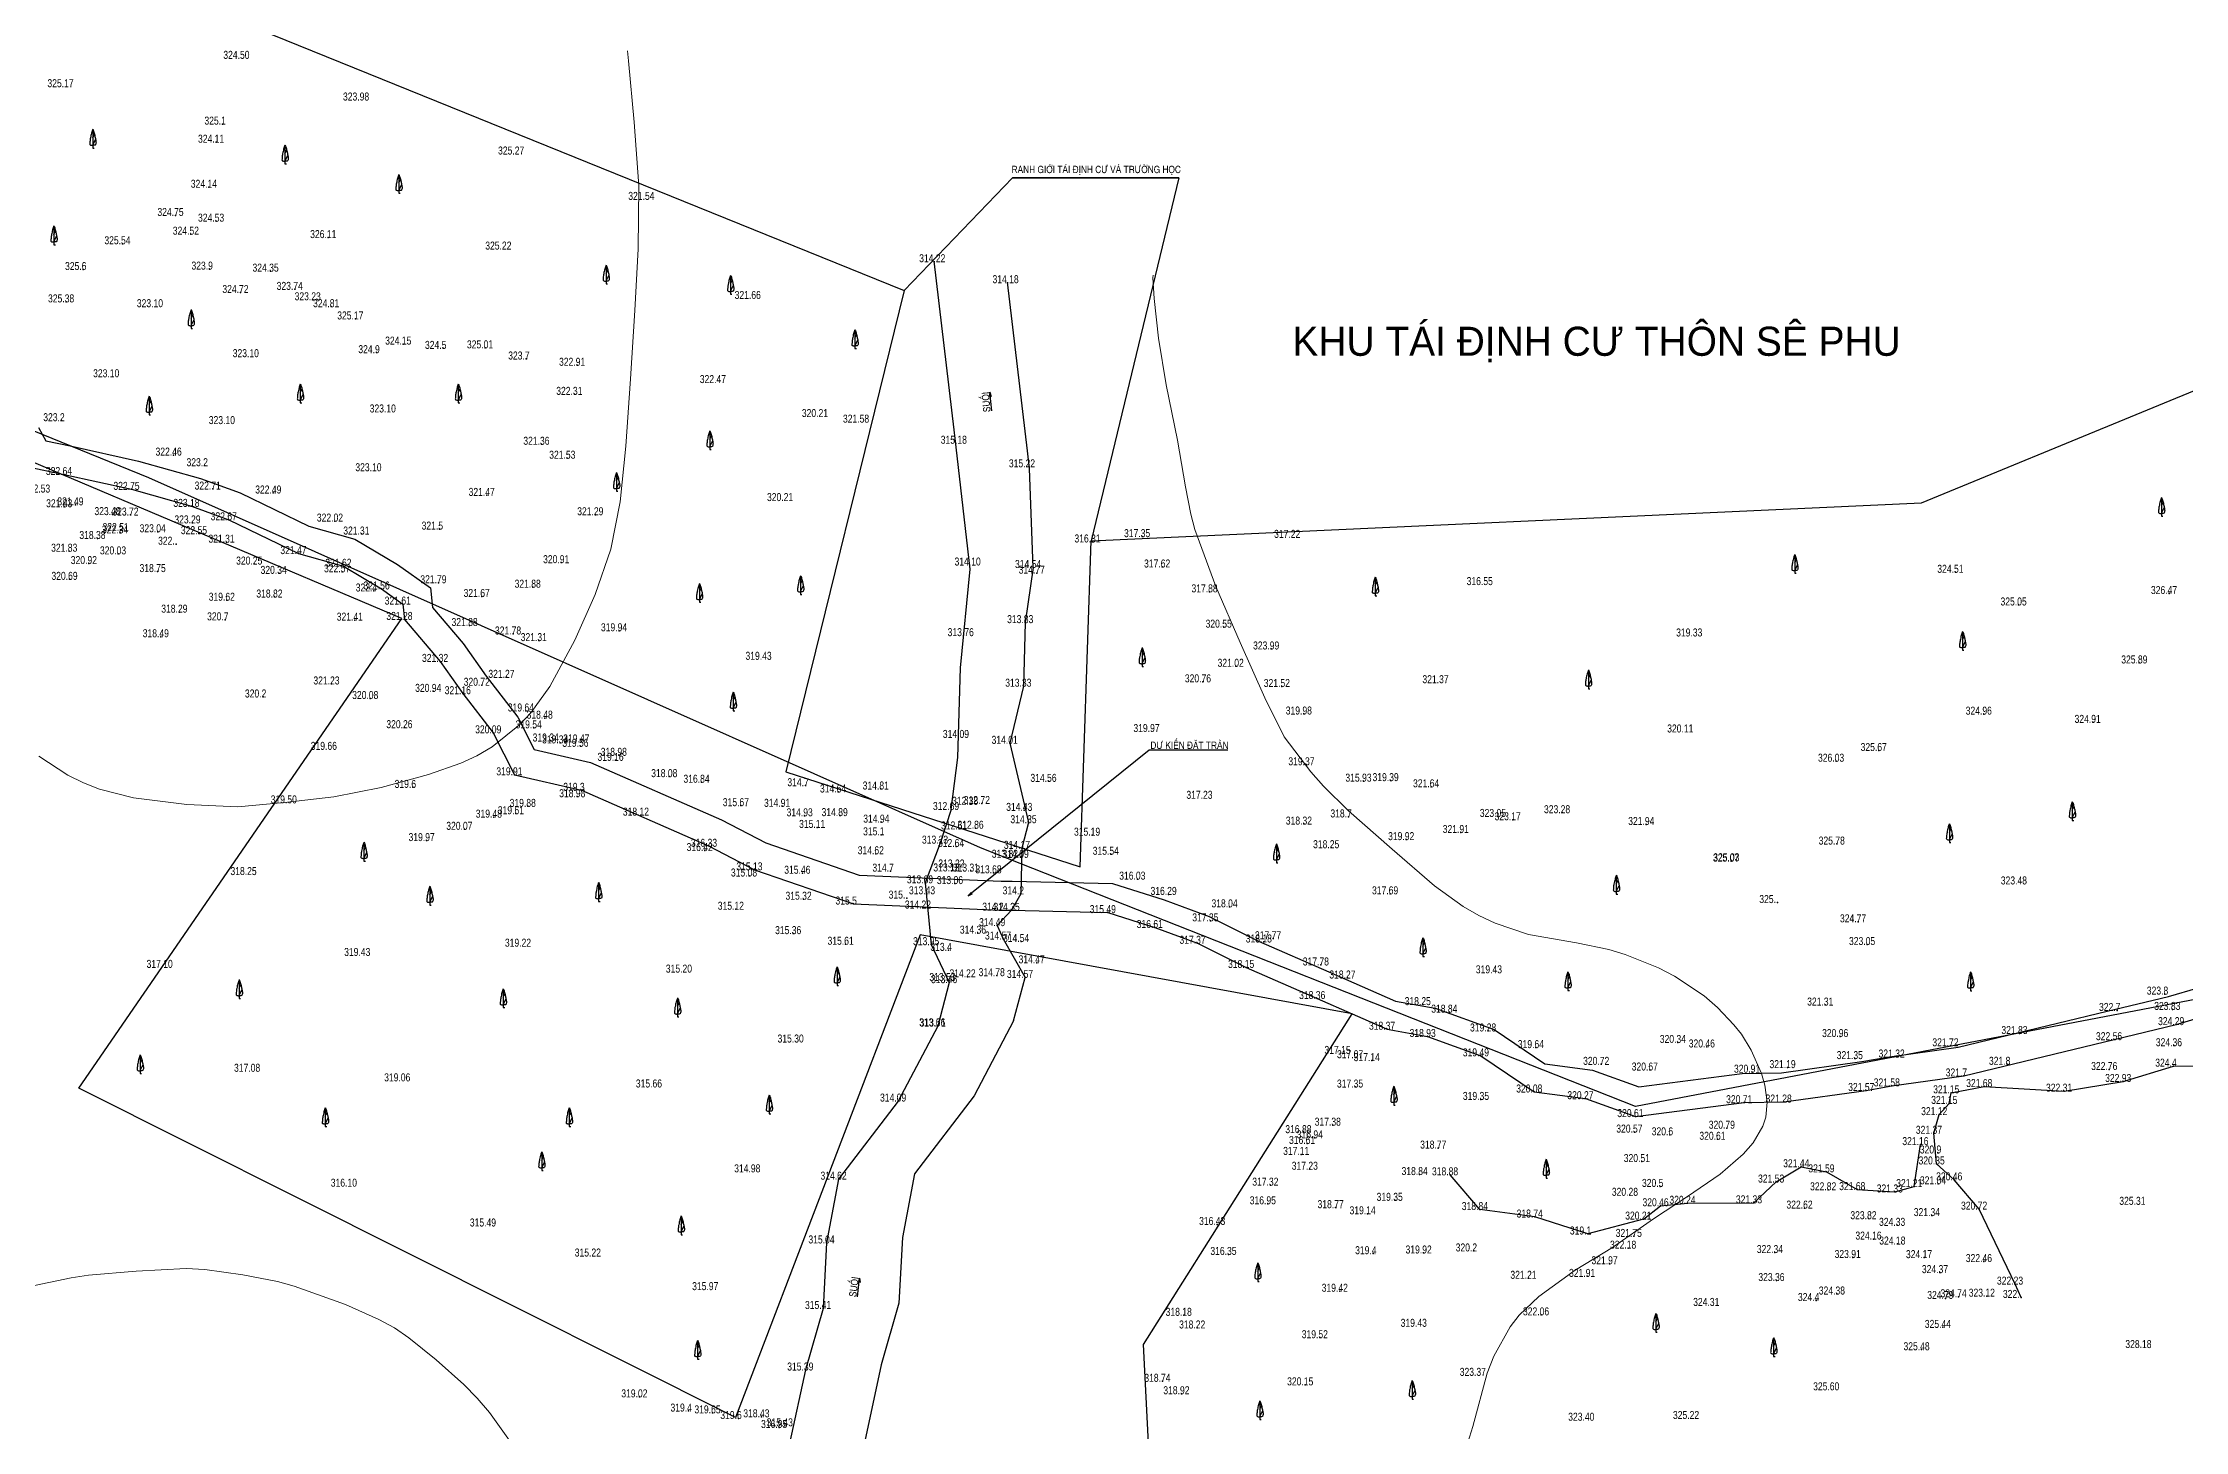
# Model space of a CAD drawing. Header units: metres. Extents: x 528544 to 533704, y 1867371 to 1868830.
# Drawn here: x 531492.1 to 531786.6, y 1867931.4 to 1868122.3 of the extents above; entities that cross this region are included whole.
import ezdxf

# ---------------------------------------------------------------- set-up
doc = ezdxf.new("R2010")
doc.units = ezdxf.units.M
doc.header["$MEASUREMENT"] = 0
for name, color, linetype in [('congtrinh', 4, 'Continuous'), ('DIEM', 7, 'Continuous'), ('DOCAO_CT', 7, 'Continuous'), ('KHUNG', 1, 'Continuous'), ('Layer1', 4, 'Continuous'), ('NEN', 3, 'Continuous')]:
    doc.layers.add(name, color=color, linetype=linetype)
doc.styles.add('DIADANH1', font='VHAVAN.ttf', dxfattribs={"height": 2})
doc.styles.add('MOC', font='VHARIALN.ttf', dxfattribs={"height": 2})
doc.linetypes.add('TAL_N_P', pattern='A,0.5,[130,ltypeshp.shx,S=0.25,R=0,X=0,Y=-0.25],1,[130,ltypeshp.shx,S=0.5,R=0,X=0,Y=-0.5],0.5', length=2)
doc.linetypes.add('TAL_N_T', pattern='A,0.5,[130,ltypeshp.shx,S=0.25,R=0,X=0,Y=0.25],1,[130,ltypeshp.shx,S=0.5,R=0,X=0,Y=0.5],0.5', length=2)

# ---------------------------------------------------------------- blocks, each defined once
blk = doc.blocks.new('A$C63284C57')
at = {"layer": 'NEN', "color": 3}
blk.add_line((0.92, 0.85), (0.92, 0), dxfattribs=at)
for points in [[(0.92, 5.74), (0.92, 1.39)], [(0.92, 5.74), (0.92, 0), (1.37, 0)], [(0.92, 5.74), (0.92, 5.71)], [(0.92, 5.43), (0.99, 5.56)], [(0.92, 3.16), (1.44, 4.2)], [(0.92, 0.88), (1.77, 2.58)], [(0.92, 1.39), (0.92, 0.65)], [(0.92, 0.65), (0.92, 0.15)], [(0.92, 0.15), (0.92, 0)]]:
    blk.add_lwpolyline(points, dxfattribs=at)
for points in [[(0.92, 5.74), (0.71, 5.11), (0.52, 4.52), (0.36, 3.81), (0.21, 3.07), (0.11, 2.51), (0.05, 1.85), (0.02, 1.41), (0.02, 1.09), (0.24, 0.91), (0.61, 0.83), (0.92, 0.85)], [(0.92, 5.74), (1.18, 5.17), (1.34, 4.58), (1.5, 3.98), (1.59, 3.54), (1.72, 2.95), (1.81, 2.47), (1.9, 1.94), (1.9, 1.48), (1.78, 1.03), (1.62, 0.88), (1.26, 0.84), (0.92, 0.85)]]:
    blk.add_spline(points, degree=3, dxfattribs=at)

msp = doc.modelspace()

# ---------------------------------------------------------------- linework, layer by layer
at = {"layer": 'congtrinh', "color": 4, "ltscale": 0.2134}
msp.add_lwpolyline([(531963.17, 1867954.39), (531955.17, 1867890.29), (531674.88, 1867913.02), (531644.95, 1867913.48), (531643.45, 1867943.36), (531672.12, 1867988.8), (531612.74, 1867999.65), (531587.37, 1867933.3), (531497.06, 1867978.57), (531541.48, 1868043.15), (531462.92, 1868076.42), (531495.21, 1868134.98), (531610.52, 1868088.24), (531594.28, 1868022.08), (531634.71, 1868009.01), (531636.22, 1868053.83), (531750.39, 1868059.06), (531810.96, 1868083.97), (531893.69, 1868099.44), (531921.06, 1868092.42), (531985.47, 1868047.99), (532055.84, 1868029.95), (532043.93, 1867956.38), (531963.17, 1867954.39)], dxfattribs=at)
at = {"layer": 'congtrinh', "color": 7, "ltscale": 0.2134}
for points in [[(531648.29, 1868103.72), (531625.42, 1868103.72), (531610.52, 1868088.24), (531625.42, 1868103.72), (531648.29, 1868103.72), (531636.22, 1868053.83)], [(531622.57, 1868071.68), (531622.3, 1868074.26), (531622.49, 1868073.68), (531622.3, 1868074.26), (531622.26, 1868073.75)], [(531604.11, 1867949.91), (531604.41, 1867952.49), (531604.47, 1867951.88), (531604.41, 1867952.49), (531604.26, 1867951.99)]]:
    msp.add_lwpolyline(points, dxfattribs=at)
at = {"layer": 'DIEM', "color": 0}
for p in [(531516.83, 1868111.12), (531515.95, 1868108.63), (531514.96, 1868102.44), (531510.37, 1868098.56), (531512.48, 1868095.99), (531515.94, 1868097.77), (531503.08, 1868094.67), (531531.37, 1868095.51), (531497.67, 1868091.13), (531515.05, 1868091.19), (531523.44, 1868090.91), (531519.3, 1868087.97), (531526.75, 1868088.4), (531495.33, 1868086.68), (531529.23, 1868086.97), (531531.77, 1868086.02), (531535.09, 1868084.34), (531537.99, 1868079.7), (531541.68, 1868080.88), (531547.15, 1868080.29), (531552.92, 1868080.35), (531558.59, 1868078.83), (531565.58, 1868077.97), (531565.2, 1868073.97), (531494.68, 1868070.35), (531560.66, 1868067.1), (531510.11, 1868065.62), (531514.37, 1868064.16), (531564.23, 1868065.19), (531495.04, 1868062.96), (531504.32, 1868060.91), (531515.48, 1868060.95), (531495.07, 1868058.52), (531496.61, 1868058.78), (531512.56, 1868058.57), (531523.81, 1868060.41), (531553.15, 1868060.08), (531501.71, 1868057.44), (531502.74, 1868054.92), (531502.82, 1868055.25), (531504.17, 1868057.38), (531507.92, 1868055.08), (531512.69, 1868056.3), (531513.59, 1868054.82), (531517.69, 1868056.73), (531532.29, 1868056.55), (531535.92, 1868054.77), (531546.68, 1868055.45), (531568.08, 1868057.42), (531495.76, 1868052.41), (531499.64, 1868054.16), (531502.47, 1868052.04), (531510.45, 1868053.37), (531517.38, 1868053.65), (531527.27, 1868052.08), (531636.43, 1868053.68), (531643.25, 1868054.41), (531498.46, 1868050.71), (531507.91, 1868049.61), (531521.19, 1868050.64), (531524.55, 1868049.36), (531533.27, 1868049.58), (531533.45, 1868050.34), (531563.39, 1868050.83), (531628.25, 1868050.17), (531628.77, 1868049.39), (531646, 1868050.24), (531755.05, 1868049.51), (531495.8, 1868048.54), (531523.97, 1868046.11), (531537.62, 1868046.94), (531538.7, 1868047.22), (531546.51, 1868048.07), (531552.46, 1868046.19), (531559.47, 1868047.46), (531652.52, 1868046.81), (531784.42, 1868046.59), (531510.9, 1868044.03), (531517.2, 1868042.97), (531517.42, 1868045.67), (531541.61, 1868045.14), (531541.84, 1868043.02), (531763.73, 1868045.02), (531508.35, 1868040.65), (531535.02, 1868042.93), (531550.79, 1868042.19), (531556.77, 1868041.03), (531560.31, 1868040.11), (531571.34, 1868041.47), (531627.18, 1868042.58), (531654.46, 1868041.97), (531546.74, 1868037.26), (531660.99, 1868038.97), (531531.81, 1868034.16), (531555.86, 1868035.07), (531651.61, 1868034.45), (531656.11, 1868036.59), (531780.33, 1868037.04), (531522.4, 1868032.37), (531537.13, 1868032.16), (531545.8, 1868033.14), (531549.86, 1868032.82), (531552.47, 1868033.98), (531626.92, 1868033.85), (531662.46, 1868033.81), (531558.54, 1868030.45), (531561.12, 1868029.46), (531665.47, 1868030.03), (531758.94, 1868030.01), (531773.92, 1868028.88), (531541.83, 1868028.15), (531554.04, 1868027.44), (531559.61, 1868028.13), (531561.95, 1868026.32), (531563.25, 1868026.06), (531566.03, 1868025.59), (531566.16, 1868026.19), (531625.04, 1868026), (531570.86, 1868023.66), (531571.31, 1868024.35), (531665.84, 1868023.05), (531738.65, 1868023.54), (531744.51, 1868025.01), (531542.98, 1868019.94), (531556.96, 1868021.67), (531566.16, 1868019.54), (531578.24, 1868021.42), (531582.68, 1868020.65), (531596.97, 1868020.17), (531607.32, 1868019.72), (531630.38, 1868020.77), (531673.68, 1868020.79), (531677.4, 1868020.87), (531682.98, 1868020.02), (531558.79, 1868017.33), (531565.6, 1868018.66), (531588.09, 1868017.43), (531593.76, 1868017.33), (531601.44, 1868019.31), (531616.98, 1868016.9), (531619.61, 1868017.62), (531621.22, 1868017.73), (531627.05, 1868016.78), (531700.98, 1868016.46), (531550.08, 1868014.18), (531554.13, 1868015.84), (531557.16, 1868016.32), (531574.35, 1868016.13), (531596.85, 1868016.04), (531598.57, 1868014.44), (531601.67, 1868016.06), (531607.39, 1868015.17), (531618.09, 1868014.23), (531620.35, 1868014.33), (531627.63, 1868015.09), (531665.49, 1868014.9), (531671.61, 1868015.88), (531687.06, 1868013.74), (531692.16, 1868015.95), (531694.19, 1868015.49), (531712.55, 1868014.84), (531544.88, 1868012.63), (531583.12, 1868011.26), (531583.71, 1868011.85), (531606.64, 1868010.82), (531607.38, 1868013.42), (531615.47, 1868012.28), (531617.67, 1868011.82), (531626.73, 1868011.56), (531636.37, 1868013.37), (531638.94, 1868010.75), (531669.24, 1868011.65), (531679.54, 1868012.76), (531738.74, 1868012.15), (531589.21, 1868007.76), (531589.95, 1868008.61), (531596.54, 1868008.14), (531608.66, 1868008.43), (531617.03, 1868008.46), (531617.72, 1868009), (531619.7, 1868008.44), (531622.82, 1868008.2), (531625.07, 1868010.34), (531626.54, 1868010.32), (531724.21, 1868009.8), (531724.24, 1868009.86), (531610.89, 1868004.72), (531613.4, 1868006.82), (531613.67, 1868005.32), (531617.52, 1868006.72), (531626.56, 1868005.3), (531642.59, 1868007.33), (531646.89, 1868005.23), (531677.33, 1868005.31), (531587.4, 1868003.19), (531596.71, 1868004.56), (531603.58, 1868003.91), (531613.12, 1868003.36), (531623.76, 1868003.06), (531625.31, 1868003.04), (531638.53, 1868002.73), (531655.26, 1868003.52), (531730.57, 1868004.11), (531595.27, 1867999.83), (531620.67, 1867999.91), (531623.32, 1868000.94), (531624.13, 1867999.1), (531644.99, 1868000.68), (531652.63, 1868001.59), (531661.25, 1867999.14), (531741.67, 1868001.46), (531602.49, 1867998.38), (531614.25, 1867998.32), (531616.63, 1867997.54), (531626.61, 1867998.76), (531650.87, 1867998.51), (531659.98, 1867998.69), (531742.91, 1867998.34), (531616.49, 1867993.4), (531616.72, 1867993.1), (531619.24, 1867993.9), (531623.26, 1867994.06), (531627.15, 1867993.82), (531628.75, 1867995.83), (531657.55, 1867995.19), (531667.82, 1867995.53), (531671.47, 1867993.74), (531667.32, 1867990.92), (531681.83, 1867990.08), (531737.16, 1867990.02), (531783.84, 1867991.53), (531615.08, 1867987.17), (531615.15, 1867987.13), (531685.48, 1867989.04), (531777.28, 1867989.28), (531784.87, 1867989.42), (531785.4, 1867987.33), (531676.92, 1867986.7), (531682.5, 1867985.7), (531690.81, 1867986.46), (531697.37, 1867984.17), (531716.9, 1867984.88), (531720.88, 1867984.26), (531739.21, 1867985.69), (531754.36, 1867984.42), (531763.86, 1867986.11), (531776.86, 1867985.26), (531785.09, 1867984.43), (531670.8, 1867983.37), (531672.53, 1867982.78), (531674.82, 1867982.38), (531689.82, 1867983.04), (531706.36, 1867981.87), (531731.98, 1867981.42), (531741.21, 1867982.66), (531746.97, 1867982.88), (531762.15, 1867981.88), (531776.2, 1867981.16), (531785.01, 1867981.62), (531672.52, 1867978.75), (531713.04, 1867981.09), (531727.1, 1867980.79), (531742.8, 1867978.28), (531746.31, 1867978.91), (531756.2, 1867980.28), (531759.02, 1867978.82), (531769.99, 1867978.18), (531778.12, 1867979.52), (531609.71, 1867976.82), (531689.83, 1867977.05), (531697.16, 1867978.07), (531704.19, 1867977.15), (531726.02, 1867976.6), (531731.44, 1867976.69), (531754.21, 1867976.5), (531754.48, 1867977.96), (531665.42, 1867972.48), (531669.45, 1867973.51), (531710.92, 1867972.55), (531711.06, 1867974.69), (531723.63, 1867973.09), (531752.1, 1867972.39), (531752.83, 1867974.96), (531665.12, 1867969.49), (531665.93, 1867971), (531666.99, 1867971.76), (531683.96, 1867970.36), (531715.79, 1867972.18), (531722.34, 1867971.57), (531750.24, 1867970.84), (531752.64, 1867969.69), (531666.3, 1867967.45), (531681.39, 1867966.72), (531685.58, 1867966.68), (531711.95, 1867968.51), (531733.86, 1867967.79), (531737.32, 1867967.08), (531752.46, 1867968.18), (531601.52, 1867966.09), (531660.88, 1867965.26), (531710.31, 1867963.87), (531714.44, 1867965.09), (531730.41, 1867965.69), (531737.56, 1867964.62), (531741.56, 1867964.65), (531746.71, 1867964.33), (531749.4, 1867965.07), (531752.66, 1867965.45), (531754.89, 1867965.99), (531660.53, 1867962.7), (531669.85, 1867962.17), (531674.24, 1867961.33), (531677.97, 1867963.18), (531689.68, 1867961.91), (531697.22, 1867960.88), (531712.15, 1867960.6), (531714.52, 1867962.43), (531718.22, 1867962.77), (531727.36, 1867962.83), (531734.31, 1867962.11), (531743.1, 1867960.65), (531751.82, 1867961.08), (531758.31, 1867961.97), (531653.57, 1867959.86), (531704.54, 1867958.55), (531710.84, 1867958.22), (531743.79, 1867957.85), (531747.03, 1867959.74), (531599.86, 1867957.32), (531655.12, 1867955.74), (531675.01, 1867955.84), (531681.95, 1867955.94), (531688.84, 1867956.22), (531710.06, 1867956.6), (531730.24, 1867956), (531740.93, 1867955.32), (531747.07, 1867957.17), (531750.74, 1867955.3), (531758.97, 1867954.76), (531696.36, 1867952.46), (531704.42, 1867952.72), (531707.51, 1867954.46), (531730.44, 1867952.15), (531752.93, 1867953.24), (531670.41, 1867950.68), (531735.89, 1867949.4), (531738.76, 1867950.3), (531753.67, 1867949.68), (531755.49, 1867949.92), (531759.37, 1867950), (531763.25, 1867951.66), (531764.07, 1867949.82), (531599.38, 1867948.31), (531648.97, 1867947.37), (531698.09, 1867947.43), (531650.82, 1867945.63), (531667.68, 1867944.29), (531753.32, 1867945.71), (531750.4, 1867942.64), (531596.95, 1867939.85), (531646.03, 1867938.3), (531665.67, 1867937.81), (531574.14, 1867936.16), (531580.9, 1867934.21), (531648.65, 1867936.59), (531584.19, 1867933.96), (531587.75, 1867933.18), (531590.91, 1867933.42), (531593.35, 1867931.95), (531594.13, 1867932.18)]:
    msp.add_point(p, dxfattribs=at)
at = {"layer": 'KHUNG', "ltscale": 0.2134}
msp.add_lwpolyline([(532781.55, 1868099.56), (532586.11, 1868210.75), (532440.42, 1868195.4), (532402.71, 1868132.23), (532420.86, 1868063.98), (532395.18, 1867990.56), (532316.24, 1867934.35), (532232.9, 1867946.14), (532196.18, 1867943.6), (532136.83, 1867954.57), (532077.75, 1867946.2), (532005.7, 1867957.57), (531970.49, 1867961.06), (531914.99, 1867986.11), (531798.55, 1867992.8), (531711.06, 1867976.08), (531621.02, 1868011.63), (531506.71, 1868062.49), (531390.29, 1868109.84), (531307.3, 1868146.29), (531202.39, 1868151.29), (531136.07, 1868181.99), (531103.92, 1868169.92)], dxfattribs=at)
at = {"layer": 'KHUNG', "color": 7, "ltscale": 0.2134}
msp.add_lwpolyline([(531655.05, 1868025.04), (531644.21, 1868025.04), (531619.32, 1868005.01), (531619.87, 1868005.31), (531619.32, 1868005.01), (531619.73, 1868005.48)], dxfattribs=at)
at = {"layer": 'Layer1', "color": 11, "linetype": 'Continuous', "lineweight": 0, "flags": 128}
for points in [[(531491.59, 1868024.24), (531495.56, 1868021.63), (531497.7, 1868020.57), (531499.92, 1868019.7), (531504.6, 1868018.48), (531511.94, 1868017.57), (531518.93, 1868017.25), (531525.37, 1868017.87), (531532.14, 1868018.62), (531538.62, 1868019.91), (531545.16, 1868021.71), (531549.59, 1868023.24), (531551.77, 1868024.26), (531553.88, 1868025.51), (531557.66, 1868028.52), (531559.2, 1868030.16), (531561.82, 1868033.8), (531565.26, 1868040.19), (531568.04, 1868046.44), (531570.2, 1868052.7), (531571.5, 1868059.17), (531572.28, 1868066.82), (531572.92, 1868076.1), (531573.52, 1868085.49), (531573.98, 1868093.98), (531574.07, 1868102.63), (531573.42, 1868111.36), (531572.64, 1868119.79), (531572.48, 1868121.18)], [(531687.32, 1867927.67), (531688.73, 1867932.07), (531690.67, 1867939.39), (531691.59, 1867941.74), (531693.85, 1867945.8), (531695.07, 1867947.37), (531697.79, 1867949.97), (531702.78, 1867953.58), (531707.91, 1867956.7), (531713.56, 1867960.63), (531718.22, 1867963.7), (531722.71, 1867966.75), (531725.87, 1867969.51), (531727.24, 1867971.09), (531728.59, 1867973.36), (531728.99, 1867974.6), (531729.19, 1867976.66), (531728.86, 1867978.99), (531728.39, 1867980.62), (531726.97, 1867983.82), (531725.62, 1867985.99), (531724.61, 1867987.31), (531722.36, 1867989.69), (531720.51, 1867991.27), (531716.43, 1867993.97), (531714.22, 1867995.12), (531709.67, 1867996.97), (531707.41, 1867997.63), (531702.97, 1867998.55), (531696.37, 1867999.73), (531691.77, 1868001.28), (531689.52, 1868002.33), (531687.4, 1868003.56), (531683.43, 1868006.42), (531677.64, 1868011.43), (531671.63, 1868016.7), (531668.16, 1868020.12), (531666.45, 1868022.08), (531662.76, 1868026.89), (531660.12, 1868032.26), (531656.71, 1868039.83), (531653.4, 1868047.56), (531650.51, 1868055.36), (531649.92, 1868057.5), (531649.2, 1868061.25), (531648.13, 1868067.64), (531646.56, 1868075.28), (531645.48, 1868081.68), (531644.88, 1868087.13), (531644.74, 1868090), (531644.76, 1868090.36)], [(531490.98, 1867951.47), (531496.03, 1867952.53), (531498.39, 1867952.88), (531504.98, 1867953.43), (531511.84, 1867953.79), (531514.41, 1867953.64), (531519.64, 1867952.94), (531524.39, 1867951.99), (531526.68, 1867951.38), (531533.74, 1867948.87), (531538.34, 1867946.8), (531540.47, 1867945.62), (531542.45, 1867944.28), (531546.19, 1867941.25), (531550.02, 1867937.83), (531551.85, 1867935.97), (531553.53, 1867934.01), (531556.51, 1867929.81)]]:
    msp.add_lwpolyline(points, dxfattribs=at)
at = {"layer": 'NEN', "linetype": 'TAL_N_P'}
for points in [[(531617.69, 1868066.68), (531617.42, 1868069.08), (531614.66, 1868092.29)], [(531616.98, 1868016.9), (531617.92, 1868024.04), (531618.27, 1868036.36), (531619.6, 1868049.93), (531617.69, 1868066.68)], [(531628.25, 1868050.17), (531627.18, 1868042.58), (531626.92, 1868033.85), (531625.04, 1868026), (531627.63, 1868015.09), (531626.73, 1868011.56), (531626.56, 1868005.3), (531625.31, 1868003.04), (531623.32, 1868000.94), (531624.13, 1867999.1), (531627.15, 1867993.82)], [(531625.58, 1867987.85), (531620.14, 1867977.53), (531611.95, 1867966.8), (531610.29, 1867958.04), (531609.81, 1867949.03), (531607.38, 1867940.57), (531605.25, 1867930.7), (531604.75, 1867928.39), (531601.85, 1867924.72), (531598.25, 1867917.71), (531595.74, 1867912.28), (531596.77, 1867908.24), (531591.95, 1867898.7)]]:
    msp.add_lwpolyline(points, dxfattribs=at)
at = {"layer": 'NEN', "linetype": 'TAL_N_T'}
for points in [[(531627.77, 1868063.79), (531627.5, 1868066.2), (531624.74, 1868089.4)], [(531628.25, 1868050.17), (531627.77, 1868063.79)], [(531616.98, 1868016.9), (531615.47, 1868012.28), (531613.4, 1868006.82), (531614.25, 1867998.32), (531616.72, 1867993.1), (531615.15, 1867987.13)], [(531625.58, 1867987.85), (531627.15, 1867993.82)], [(531615.15, 1867987.13), (531609.71, 1867976.82), (531601.52, 1867966.09), (531599.86, 1867957.32), (531599.38, 1867948.31), (531596.95, 1867939.85), (531594.82, 1867929.98), (531594.32, 1867927.67), (531591.42, 1867924), (531587.82, 1867916.99), (531585.31, 1867911.57), (531586.34, 1867907.52), (531581.52, 1867897.99)]]:
    msp.add_lwpolyline(points, dxfattribs=at)
at = {"layer": 'NEN'}
for points in [[(531491.54, 1868069.4), (531492.53, 1868067.58), (531495.88, 1868066.87), (531505.3, 1868064.79), (531513.78, 1868062.38), (531519.24, 1868060.42), (531528.69, 1868055.84), (531535.04, 1868054.05), (531540.89, 1868050.57), (531545.4, 1868047.35), (531545.68, 1868044.68), (531549.91, 1868039.71), (531553.08, 1868035.2), (531557.44, 1868029.59), (531559.68, 1868025.15), (531567.42, 1868023.35), (531585.43, 1868015.46), (531591.53, 1868012.3), (531604.33, 1868007.88), (531623.87, 1868007.06), (531625.38, 1868007.04), (531639.19, 1868006.72), (531646.29, 1868004.47), (531652.46, 1868002.19), (531659.24, 1867998.81), (531668.93, 1867994.58), (531678.1, 1867990.55), (531683.54, 1867989.57), (531691.65, 1867986.63), (531698.62, 1867981.92), (531705.14, 1867981.06), (531711.51, 1867978.78), (531725.74, 1867980.6), (531731.13, 1867980.68), (531742.17, 1867982.23), (531745.68, 1867982.86), (531755.45, 1867984.22), (531775.93, 1867989.15), (531784.36, 1867991.19), (531788.41, 1867992.4)], [(531489.9, 1868064.04), (531495.04, 1868062.96), (531504.32, 1868060.91), (531512.56, 1868058.57), (531517.69, 1868056.73), (531527.27, 1868052.08), (531533.45, 1868050.34), (531538.7, 1868047.22), (531541.61, 1868045.14), (531541.84, 1868043.02), (531546.74, 1868037.26), (531549.86, 1868032.82), (531554.04, 1868027.44), (531556.96, 1868021.67), (531566.16, 1868019.54), (531583.71, 1868011.85), (531589.95, 1868008.61), (531603.58, 1868003.91), (531623.76, 1868003.06), (531625.31, 1868003.04), (531638.53, 1868002.73), (531644.99, 1868000.68), (531650.87, 1867998.51), (531657.55, 1867995.19), (531667.32, 1867990.92), (531676.92, 1867986.7), (531682.5, 1867985.7), (531689.82, 1867983.04), (531697.16, 1867978.07), (531704.19, 1867977.15), (531711.06, 1867974.69), (531726.02, 1867976.6), (531731.44, 1867976.69), (531742.8, 1867978.28), (531746.31, 1867978.91), (531756.2, 1867980.28), (531776.86, 1867985.26), (531785.4, 1867987.33), (531789.26, 1867988.47)], [(531764.07, 1867949.82), (531763.25, 1867951.66), (531758.31, 1867961.97), (531754.89, 1867965.99), (531752.46, 1867968.18), (531752.46, 1867968.18), (531752.1, 1867972.39), (531752.83, 1867974.96), (531754.21, 1867976.5), (531754.48, 1867977.96), (531759.02, 1867978.82), (531769.99, 1867978.18), (531778.12, 1867979.52), (531785.01, 1867981.62), (531798.91, 1867981.64), (531805.33, 1867972.75)], [(531712.15, 1867960.6), (531714.52, 1867962.43), (531718.22, 1867962.77), (531727.36, 1867962.83), (531730.41, 1867965.69), (531733.86, 1867967.79), (531737.32, 1867967.08), (531741.56, 1867964.65), (531746.71, 1867964.33), (531749.4, 1867965.07), (531750.24, 1867970.84)], [(531712.15, 1867960.6), (531704.54, 1867958.55), (531697.22, 1867960.88), (531689.68, 1867961.91), (531685.58, 1867966.68)]]:
    msp.add_lwpolyline(points, dxfattribs=at)

# ---------------------------------------------------------------- block references
at = {"linetype": 'Continuous', "xscale": 0.4499827870167792, "yscale": 0.4499827870167792, "zscale": 0.449982787048613}
for p in [(531498.58, 1868107.82), (531525, 1868105.64), (531540.65, 1868101.6), (531493.23, 1868094.53), (531569.14, 1868089.15), (531586.25, 1868087.73), (531512.09, 1868083.02), (531603.35, 1868080.25), (531506.33, 1868071.13), (531527.11, 1868072.78), (531548.83, 1868072.78), (531583.4, 1868066.38), (531570.57, 1868060.63), (531782.96, 1868057.21), (531732.54, 1868049.36), (531595.87, 1868046.45), (531581.97, 1868045.38), (531674.88, 1868046.25), (531755.61, 1868038.78), (531642.83, 1868036.56), (531704.18, 1868033.49), (531586.62, 1868030.44), (531770.7, 1868015.38), (531753.8, 1868012.36), (531535.85, 1868009.8), (531661.29, 1868009.58), (531708.02, 1868005.26), (531544.91, 1868003.76), (531568.11, 1868004.26), (531681.43, 1867996.69), (531518.7, 1867990.92), (531600.89, 1867992.68), (531701.36, 1867992), (531756.71, 1867991.98), (531555, 1867989.66), (531578.96, 1867988.4), (531505.09, 1867980.6), (531677.43, 1867976.27), (531530.54, 1867973.3), (531564.08, 1867973.3), (531591.57, 1867975.05), (531560.29, 1867967.25), (531698.37, 1867966.23), (531579.46, 1867958.44), (531658.72, 1867952.01), (531713.45, 1867945.04), (531581.72, 1867941.32), (531729.65, 1867941.69), (531679.95, 1867935.84), (531659.01, 1867933.04)]:
    msp.add_blockref('A$C63284C57', p, dxfattribs=at)

# ---------------------------------------------------------------- texts
at = {"layer": 'DOCAO_CT', "color": 2, "width": 0.8}
for s, p in [('324.50', (531516.94, 1868120.08)), ('325.17', (531492.76, 1868116.18)), ('323.98', (531533.39, 1868114.35)), ('325.1', (531514.34, 1868111.04)), ('324.11', (531513.46, 1868108.55)), ('325.27', (531554.71, 1868106.93)), ('324.14', (531512.47, 1868102.36)), ('324.75', (531507.88, 1868098.48)), ('321.54', (531572.61, 1868100.69)), ('324.52', (531509.99, 1868095.91)), ('324.53', (531513.46, 1868097.7)), ('326.11', (531528.88, 1868095.44)), ('325.54', (531500.59, 1868094.59)), ('325.22', (531552.95, 1868093.86)), ('314.22', (531612.6, 1868092.12)), ('325.6', (531495.18, 1868091.05)), ('323.9', (531512.56, 1868091.11)), ('324.35', (531520.95, 1868090.83)), ('314.18', (531622.68, 1868089.24)), ('325.38', (531492.84, 1868086.6)), ('324.72', (531516.81, 1868087.89)), ('323.74', (531524.27, 1868088.32)), ('323.23', (531526.74, 1868086.89)), ('321.66', (531587.23, 1868087.07)), ('323.10', (531505.05, 1868085.94)), ('324.81', (531529.28, 1868085.94)), ('325.17', (531532.6, 1868084.26)), ('324.15', (531539.19, 1868080.8)), ('324.5', (531544.66, 1868080.21)), ('325.01', (531550.43, 1868080.28)), ('323.10', (531518.23, 1868079.07)), ('324.9', (531535.5, 1868079.62)), ('323.7', (531556.1, 1868078.75)), ('322.91', (531563.09, 1868077.89)), ('323.10', (531499.04, 1868076.31)), ('322.47', (531582.44, 1868075.51)), ('323.10', (531537.06, 1868071.47)), ('322.31', (531562.71, 1868073.89)), ('323.2', (531492.19, 1868070.27)), ('323.10', (531514.94, 1868069.87)), ('320.21', (531596.47, 1868070.84)), ('321.58', (531602.12, 1868070.07)), ('322.46', (531507.62, 1868065.54)), ('321.36', (531558.18, 1868067.03)), ('315.18', (531615.56, 1868067.17)), ('322.64', (531492.55, 1868062.88)), ('323.2', (531511.88, 1868064.08)), ('323.10', (531535.09, 1868063.39)), ('321.53', (531561.74, 1868065.11)), ('315.22', (531624.93, 1868063.93)), ('322.53', (531489.54, 1868060.46)), ('322.75', (531501.83, 1868060.83)), ('322.71', (531512.99, 1868060.87)), ('322.49', (531521.32, 1868060.33)), ('321.47', (531550.66, 1868060)), ('321.83', (531492.58, 1868058.44)), ('321.49', (531494.12, 1868058.7)), ('323.48', (531499.22, 1868057.36)), ('323.72', (531501.69, 1868057.3)), ('323.18', (531510.07, 1868058.49)), ('322.67', (531515.2, 1868056.65)), ('321.29', (531565.59, 1868057.34)), ('320.21', (531591.68, 1868059.29)), ('318.38', (531497.15, 1868054.08)), ('322.34', (531500.25, 1868054.84)), ('322.51', (531500.33, 1868055.17)), ('323.04', (531505.43, 1868055)), ('323.29', (531510.21, 1868056.22)), ('322.55', (531511.1, 1868054.74)), ('322.02', (531529.8, 1868056.47)), ('321.31', (531533.43, 1868054.69)), ('321.5', (531544.2, 1868055.37)), ('317.35', (531640.76, 1868054.33)), ('317.22', (531661.39, 1868054.23)), ('321.83', (531493.27, 1868052.33)), ('320.03', (531499.98, 1868051.96)), ('322.', (531507.97, 1868053.29)), ('321.31', (531514.89, 1868053.57)), ('321.47', (531524.78, 1868052)), ('320.91', (531560.9, 1868050.75)), ('316.31', (531633.94, 1868053.6)), ('320.69', (531493.31, 1868048.46)), ('320.92', (531495.97, 1868050.63)), ('318.75', (531505.42, 1868049.53)), ('320.25', (531518.7, 1868050.56)), ('320.34', (531522.06, 1868049.28)), ('322.57', (531530.78, 1868049.5)), ('321.62', (531530.96, 1868050.26)), ('321.79', (531544.02, 1868047.99)), ('314.10', (531617.46, 1868050.43)), ('314.54', (531625.77, 1868050.09)), ('314.77', (531626.28, 1868049.31)), ('317.62', (531643.51, 1868050.16)), ('316.55', (531687.86, 1868047.74)), ('324.51', (531752.56, 1868049.43)), ('319.62', (531514.93, 1868045.59)), ('318.82', (531521.48, 1868046.03)), ('322.4', (531535.14, 1868046.86)), ('321.56', (531536.21, 1868047.14)), ('321.61', (531539.12, 1868045.06)), ('321.67', (531549.97, 1868046.11)), ('321.88', (531556.98, 1868047.38)), ('317.88', (531650.03, 1868046.74)), ('325.05', (531761.25, 1868044.94)), ('326.47', (531781.93, 1868046.51)), ('318.29', (531508.41, 1868043.95)), ('320.7', (531514.71, 1868042.89)), ('321.41', (531532.53, 1868042.85)), ('321.28', (531539.35, 1868042.95)), ('321.88', (531548.31, 1868042.11)), ('313.83', (531624.69, 1868042.51)), ('320.55', (531651.97, 1868041.89)), ('318.49', (531505.86, 1868040.57)), ('321.78', (531554.28, 1868040.95)), ('321.31', (531557.82, 1868040.04)), ('319.94', (531568.85, 1868041.39)), ('313.76', (531616.51, 1868040.72)), ('319.33', (531716.66, 1868040.68)), ('321.32', (531544.25, 1868037.18)), ('319.43', (531588.72, 1868037.47)), ('321.02', (531653.62, 1868036.51)), ('323.99', (531658.5, 1868038.89)), ('325.89', (531777.85, 1868036.97)), ('321.23', (531529.32, 1868034.08)), ('320.94', (531543.31, 1868033.06)), ('320.72', (531549.98, 1868033.9)), ('321.27', (531553.37, 1868034.99)), ('313.33', (531624.43, 1868033.77)), ('320.76', (531649.12, 1868034.37)), ('321.52', (531659.97, 1868033.73)), ('321.37', (531681.78, 1868034.25)), ('320.2', (531519.91, 1868032.29)), ('320.08', (531534.65, 1868032.08)), ('321.16', (531547.37, 1868032.74)), ('319.64', (531556.05, 1868030.37)), ('320.26', (531539.35, 1868028.07)), ('320.09', (531551.56, 1868027.36)), ('319.54', (531557.12, 1868028.05)), ('318.48', (531558.63, 1868029.38)), ('319.97', (531642.05, 1868027.54)), ('319.98', (531662.99, 1868029.95)), ('320.11', (531715.43, 1868027.48)), ('324.96', (531756.46, 1868029.93)), ('324.91', (531771.43, 1868028.8)), ('319.66', (531528.96, 1868025.09)), ('319.34', (531559.46, 1868026.24)), ('319.34', (531560.76, 1868025.98)), ('319.56', (531563.54, 1868025.51)), ('319.47', (531563.67, 1868026.11)), ('318.98', (531568.82, 1868024.27)), ('314.09', (531615.85, 1868026.73)), ('314.01', (531622.55, 1868025.92)), ('325.67', (531742.02, 1868024.93)), ('319.91', (531554.47, 1868021.59)), ('319.16', (531568.37, 1868023.58)), ('318.08', (531575.76, 1868021.34)), ('319.37', (531663.35, 1868022.97)), ('326.03', (531736.16, 1868023.46)), ('319.6', (531540.49, 1868019.86)), ('318.98', (531563.11, 1868018.58)), ('319.3', (531563.67, 1868019.46)), ('316.84', (531580.19, 1868020.57)), ('314.7', (531594.48, 1868020.09)), ('314.64', (531598.96, 1868019.23)), ('314.81', (531604.83, 1868019.64)), ('314.56', (531627.89, 1868020.69)), ('317.23', (531649.33, 1868018.36)), ('315.93', (531671.19, 1868020.72)), ('319.39', (531674.92, 1868020.79)), ('321.64', (531680.49, 1868019.94)), ('319.50', (531523.45, 1868017.73)), ('319.48', (531551.64, 1868015.77)), ('319.61', (531554.67, 1868016.24)), ('319.88', (531556.3, 1868017.25)), ('318.12', (531571.86, 1868016.05)), ('315.67', (531585.6, 1868017.35)), ('314.91', (531591.27, 1868017.26)), ('314.93', (531594.37, 1868015.96)), ('314.89', (531599.18, 1868015.98)), ('312.69', (531614.49, 1868016.82)), ('312.38', (531617.12, 1868017.54)), ('312.72', (531618.73, 1868017.65)), ('314.43', (531624.56, 1868016.7)), ('318.7', (531669.13, 1868015.8)), ('323.05', (531689.67, 1868015.87)), ('323.17', (531691.7, 1868015.41)), ('323.28', (531698.49, 1868016.38)), ('319.97', (531542.4, 1868012.55)), ('320.07', (531547.59, 1868014.1)), ('315.11', (531596.09, 1868014.36)), ('315.1', (531604.89, 1868013.34)), ('314.94', (531604.91, 1868015.09)), ('312.61', (531615.6, 1868014.15)), ('312.86', (531617.86, 1868014.25)), ('314.35', (531625.14, 1868015.01)), ('315.19', (531633.88, 1868013.29)), ('318.32', (531663, 1868014.82)), ('319.92', (531677.06, 1868012.68)), ('321.91', (531684.57, 1868013.66)), ('321.94', (531710.07, 1868014.76)), ('316.42', (531580.63, 1868011.18)), ('316.33', (531581.22, 1868011.77)), ('314.62', (531604.15, 1868010.74)), ('313.23', (531612.98, 1868012.2)), ('312.64', (531615.18, 1868011.74)), ('313.82', (531622.58, 1868010.26)), ('314.09', (531624.06, 1868010.24)), ('314.17', (531624.24, 1868011.48)), ('315.54', (531636.45, 1868010.67)), ('318.25', (531666.75, 1868011.57)), ('325.07', (531721.72, 1868009.72)), ('325.03', (531721.76, 1868009.78)), ('325.78', (531736.25, 1868012.07)), ('318.25', (531517.92, 1868007.88)), ('315.08', (531586.72, 1868007.68)), ('315.13', (531587.46, 1868008.53)), ('315.46', (531594.05, 1868008.06)), ('314.7', (531606.17, 1868008.35)), ('313.69', (531610.91, 1868006.74)), ('313.13', (531614.54, 1868008.38)), ('313.06', (531615.03, 1868006.64)), ('313.22', (531615.23, 1868008.92)), ('313.31', (531617.22, 1868008.36)), ('313.68', (531620.33, 1868008.12)), ('316.03', (531640.1, 1868007.25)), ('323.48', (531761.29, 1868006.59)), ('315.32', (531594.22, 1868004.49)), ('315.5', (531601.09, 1868003.83)), ('315.', (531608.4, 1868004.64)), ('313.43', (531611.19, 1868005.24)), ('314.2', (531624.07, 1868005.22)), ('316.29', (531644.4, 1868005.15)), ('317.69', (531674.85, 1868005.23)), ('325.', (531728.09, 1868004.03)), ('315.12', (531584.91, 1868003.11)), ('314.22', (531610.63, 1868003.28)), ('314.49', (531620.83, 1868000.86)), ('314.2', (531621.27, 1868002.98)), ('314.35', (531622.82, 1868002.96)), ('315.49', (531636.04, 1868002.65)), ('317.35', (531650.14, 1868001.51)), ('318.04', (531652.78, 1868003.44)), ('324.77', (531739.18, 1868001.38)), ('319.22', (531555.65, 1867998.03)), ('315.36', (531592.79, 1867999.76)), ('315.61', (531600, 1867998.3)), ('313.95', (531611.76, 1867998.24)), ('314.36', (531618.19, 1867999.83)), ('314.57', (531621.64, 1867999.02)), ('314.54', (531624.12, 1867998.68)), ('316.61', (531642.5, 1868000.6)), ('317.37', (531648.38, 1867998.43)), ('318.18', (531657.49, 1867998.61)), ('317.77', (531658.76, 1867999.06)), ('323.05', (531740.42, 1867998.26)), ('317.10', (531506.39, 1867995.12)), ('319.43', (531533.55, 1867996.76)), ('313.4', (531614.14, 1867997.46)), ('314.47', (531626.26, 1867995.75)), ('318.15', (531655.06, 1867995.11)), ('317.78', (531665.33, 1867995.45)), ('315.20', (531577.77, 1867994.47)), ('313.53', (531614, 1867993.32)), ('313.46', (531614.23, 1867993.02)), ('314.22', (531616.76, 1867993.82)), ('314.78', (531620.77, 1867993.98)), ('314.57', (531624.66, 1867993.74)), ('318.27', (531668.98, 1867993.66)), ('319.43', (531689.12, 1867994.37)), ('318.36', (531664.83, 1867990.84)), ('318.25', (531679.34, 1867990)), ('318.84', (531682.99, 1867988.96)), ('321.31', (531734.67, 1867989.94)), ('322.7', (531774.79, 1867989.2)), ('323.8', (531781.36, 1867991.45)), ('323.83', (531782.38, 1867989.34)), ('313.66', (531612.59, 1867987.09)), ('313.71', (531612.66, 1867987.05)), ('318.37', (531674.43, 1867986.62)), ('319.28', (531688.32, 1867986.38)), ('321.83', (531761.37, 1867986.03)), ('324.29', (531782.91, 1867987.25)), ('315.30', (531593.13, 1867984.86)), ('317.15', (531668.31, 1867983.29)), ('318.93', (531680.01, 1867985.62)), ('319.49', (531687.33, 1867982.96)), ('319.64', (531694.89, 1867984.09)), ('320.34', (531714.41, 1867984.8)), ('320.46', (531718.39, 1867984.18)), ('320.96', (531736.72, 1867985.61)), ('321.72', (531751.88, 1867984.34)), ('322.56', (531774.37, 1867985.18)), ('324.36', (531782.6, 1867984.35)), ('317.08', (531518.41, 1867980.84)), ('317.07', (531670.04, 1867982.7)), ('317.14', (531672.33, 1867982.3)), ('320.72', (531703.87, 1867981.79)), ('320.67', (531710.55, 1867981.01)), ('320.91', (531724.61, 1867980.71)), ('321.19', (531729.49, 1867981.34)), ('321.35', (531738.73, 1867982.58)), ('321.32', (531744.48, 1867982.8)), ('321.7', (531753.71, 1867980.2)), ('321.8', (531759.66, 1867981.8)), ('322.76', (531773.71, 1867981.08)), ('324.4', (531782.52, 1867981.54)), ('319.06', (531539.05, 1867979.52)), ('315.66', (531573.65, 1867978.68)), ('317.35', (531670.03, 1867978.67)), ('320.08', (531694.67, 1867977.99)), ('320.27', (531701.7, 1867977.07)), ('321.57', (531740.31, 1867978.2)), ('321.58', (531743.82, 1867978.83)), ('321.15', (531751.99, 1867977.88)), ('321.68', (531756.53, 1867978.74)), ('322.31', (531767.5, 1867978.1)), ('322.93', (531775.63, 1867979.44)), ('314.09', (531607.22, 1867976.74)), ('319.35', (531687.34, 1867976.97)), ('320.61', (531708.57, 1867974.61)), ('320.71', (531723.53, 1867976.52)), ('321.28', (531728.95, 1867976.61)), ('321.12', (531750.34, 1867974.88)), ('321.15', (531751.72, 1867976.42)), ('316.88', (531662.93, 1867972.4)), ('316.94', (531664.5, 1867971.68)), ('317.38', (531666.97, 1867973.43)), ('320.57', (531708.43, 1867972.48)), ('320.6', (531713.3, 1867972.1)), ('320.61', (531719.85, 1867971.49)), ('320.79', (531721.14, 1867973.01)), ('321.37', (531749.61, 1867972.31)), ('317.11', (531662.63, 1867969.41)), ('316.61', (531663.44, 1867970.92)), ('318.77', (531681.47, 1867970.28)), ('320.51', (531709.46, 1867968.43)), ('321.16', (531747.75, 1867970.76)), ('320.9', (531750.16, 1867969.61)), ('314.98', (531587.17, 1867967.01)), ('314.62', (531599.03, 1867966.01)), ('317.23', (531663.81, 1867967.37)), ('318.84', (531678.91, 1867966.64)), ('318.88', (531683.09, 1867966.6)), ('321.53', (531727.92, 1867965.61)), ('321.44', (531731.37, 1867967.71)), ('321.59', (531734.83, 1867967.01)), ('320.35', (531749.98, 1867968.1)), ('321.04', (531750.17, 1867965.37)), ('320.46', (531752.4, 1867965.91)), ('316.10', (531531.71, 1867965.04)), ('316.95', (531658.04, 1867962.62)), ('317.32', (531658.39, 1867965.18)), ('319.35', (531675.48, 1867963.1)), ('320.28', (531707.82, 1867963.79)), ('320.5', (531711.96, 1867965.01)), ('320.46', (531712.03, 1867962.35)), ('320.24', (531715.73, 1867962.69)), ('321.33', (531724.87, 1867962.75)), ('322.82', (531735.07, 1867964.54)), ('321.68', (531739.07, 1867964.57)), ('321.33', (531744.23, 1867964.25)), ('321.21', (531746.91, 1867964.99)), ('325.31', (531777.58, 1867962.55)), ('315.49', (531550.83, 1867959.57)), ('316.43', (531651.08, 1867959.78)), ('318.77', (531667.36, 1867962.09)), ('319.14', (531671.76, 1867961.25)), ('318.84', (531687.19, 1867961.83)), ('318.74', (531694.73, 1867960.8)), ('320.21', (531709.66, 1867960.52)), ('322.62', (531731.82, 1867962.03)), ('323.82', (531740.61, 1867960.57)), ('324.33', (531744.55, 1867959.66)), ('321.34', (531749.33, 1867961)), ('320.72', (531755.82, 1867961.89)), ('315.04', (531597.37, 1867957.24)), ('319.1', (531702.05, 1867958.47)), ('322.18', (531707.57, 1867956.52)), ('321.75', (531708.35, 1867958.14)), ('324.16', (531741.3, 1867957.77)), ('324.18', (531744.58, 1867957.09)), ('315.22', (531565.25, 1867955.44)), ('316.35', (531652.63, 1867955.66)), ('319.4', (531672.53, 1867955.76)), ('319.92', (531679.46, 1867955.86)), ('320.2', (531686.35, 1867956.14)), ('321.97', (531705.02, 1867954.38)), ('322.34', (531727.75, 1867955.92)), ('323.91', (531738.44, 1867955.24)), ('324.17', (531748.25, 1867955.22)), ('322.46', (531756.48, 1867954.68)), ('315.97', (531581.39, 1867950.82)), ('319.42', (531667.93, 1867950.6)), ('321.21', (531693.87, 1867952.38)), ('321.91', (531701.93, 1867952.64)), ('323.36', (531727.96, 1867952.07)), ('324.37', (531750.44, 1867953.16)), ('322.23', (531760.76, 1867951.58)), ('315.41', (531596.9, 1867948.23)), ('324.31', (531719, 1867948.65)), ('324.4', (531733.4, 1867949.32)), ('324.38', (531736.27, 1867950.22)), ('324.79', (531751.18, 1867949.6)), ('324.74', (531753, 1867949.84)), ('323.12', (531756.88, 1867949.92)), ('322.', (531761.58, 1867949.75)), ('318.18', (531646.48, 1867947.29)), ('318.22', (531648.33, 1867945.55)), ('319.43', (531678.79, 1867945.78)), ('322.06', (531695.6, 1867947.35)), ('325.44', (531750.84, 1867945.63)), ('319.52', (531665.19, 1867944.21)), ('325.48', (531747.91, 1867942.56)), ('328.18', (531778.41, 1867942.86)), ('315.39', (531594.46, 1867939.77)), ('323.37', (531686.91, 1867939.04)), ('319.02', (531571.65, 1867936.08)), ('318.74', (531643.55, 1867938.22)), ('318.92', (531646.16, 1867936.51)), ('320.15', (531663.18, 1867937.73)), ('325.60', (531735.49, 1867937.05)), ('319.4', (531578.41, 1867934.13)), ('319.65', (531581.7, 1867933.88)), ('319.6', (531585.26, 1867933.1)), ('318.43', (531588.42, 1867933.34)), ('325.22', (531716.22, 1867933.11)), ('316.95', (531590.86, 1867931.87)), ('315.43', (531591.64, 1867932.1)), ('323.40', (531701.82, 1867932.87))]:
    msp.add_text(s, height=1.1, dxfattribs=at).set_placement(p)
at = {"layer": 'KHUNG', "color": 7}
for s, height, style, p in [('ranh giíi t¸i ®Þnh c\xad vµ tr\xadêng häc', 1, 'MOC', (531625.3, 1868104.38)), ('khu t¸i ®Þnh c\xad th«n sª phu', 4, 'DIADANH1', (531663.91, 1868079.26)), ('dù kiÕn ®Æt trµn', 1, 'MOC', (531644.38, 1868025.22))]:
    msp.add_text(s, height=height, dxfattribs=dict(at, style=style)).set_placement(p)
at = {"layer": 'KHUNG', "color": 7, "style": 'MOC'}
for rotation, p in [(94.8928, (531622.41, 1868071.56)), (82.2727, (531603.93, 1867949.83))]:
    msp.add_text('suèi', height=1, rotation=rotation, dxfattribs=at).set_placement(p)

doc.saveas('drawing.dxf')
